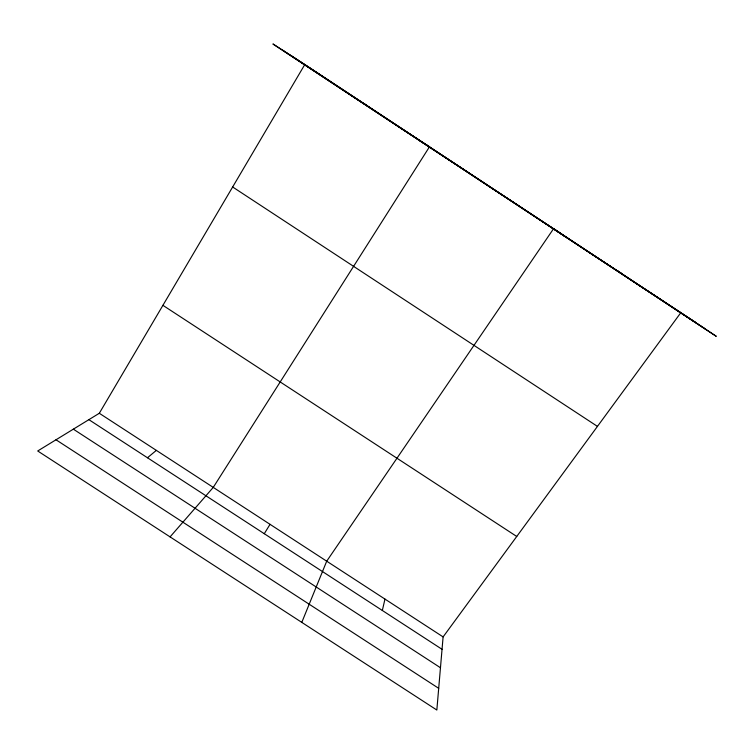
<?xml version="1.0" encoding="UTF-8"?>
<svg xmlns="http://www.w3.org/2000/svg" width="754" height="754" viewBox="0 0 754 754"><rect width="100%" height="100%" fill="white"/><g stroke="black" fill="none" stroke-linecap="round" stroke-linejoin="round"><path stroke-width="1.13" d="M680.937 312.524L443.107 636.904L436.839 710.032L37.7 450.977L99.311 413.277L304.823 64.505L272.929 43.968L716.3 336.331L304.823 64.505M382.335 610.467L384.974 599.091M301.798 622.38L326.708 561.193L553.653 228.585L566.377 237.472M264.277 533.709L270.036 524.332M170.074 536.895L213.25 487.395L429.526 146.738L420.053 140.989M147.473 457.753L156.342 450.374M363.796 103.477L367.245 105.664M99.311 413.277L443.107 636.904M88.878 419.658L442.042 649.298M73.345 429.167L440.468 667.742M56.003 439.78L438.696 688.327M162.911 305.332L516.744 536.471M232.647 186.983L597.451 426.396M291.506 55.928L695.716 322.476M282.514 50.141L705.687 329.187M617.366 270.611L621.39 273.344"/></g></svg>
